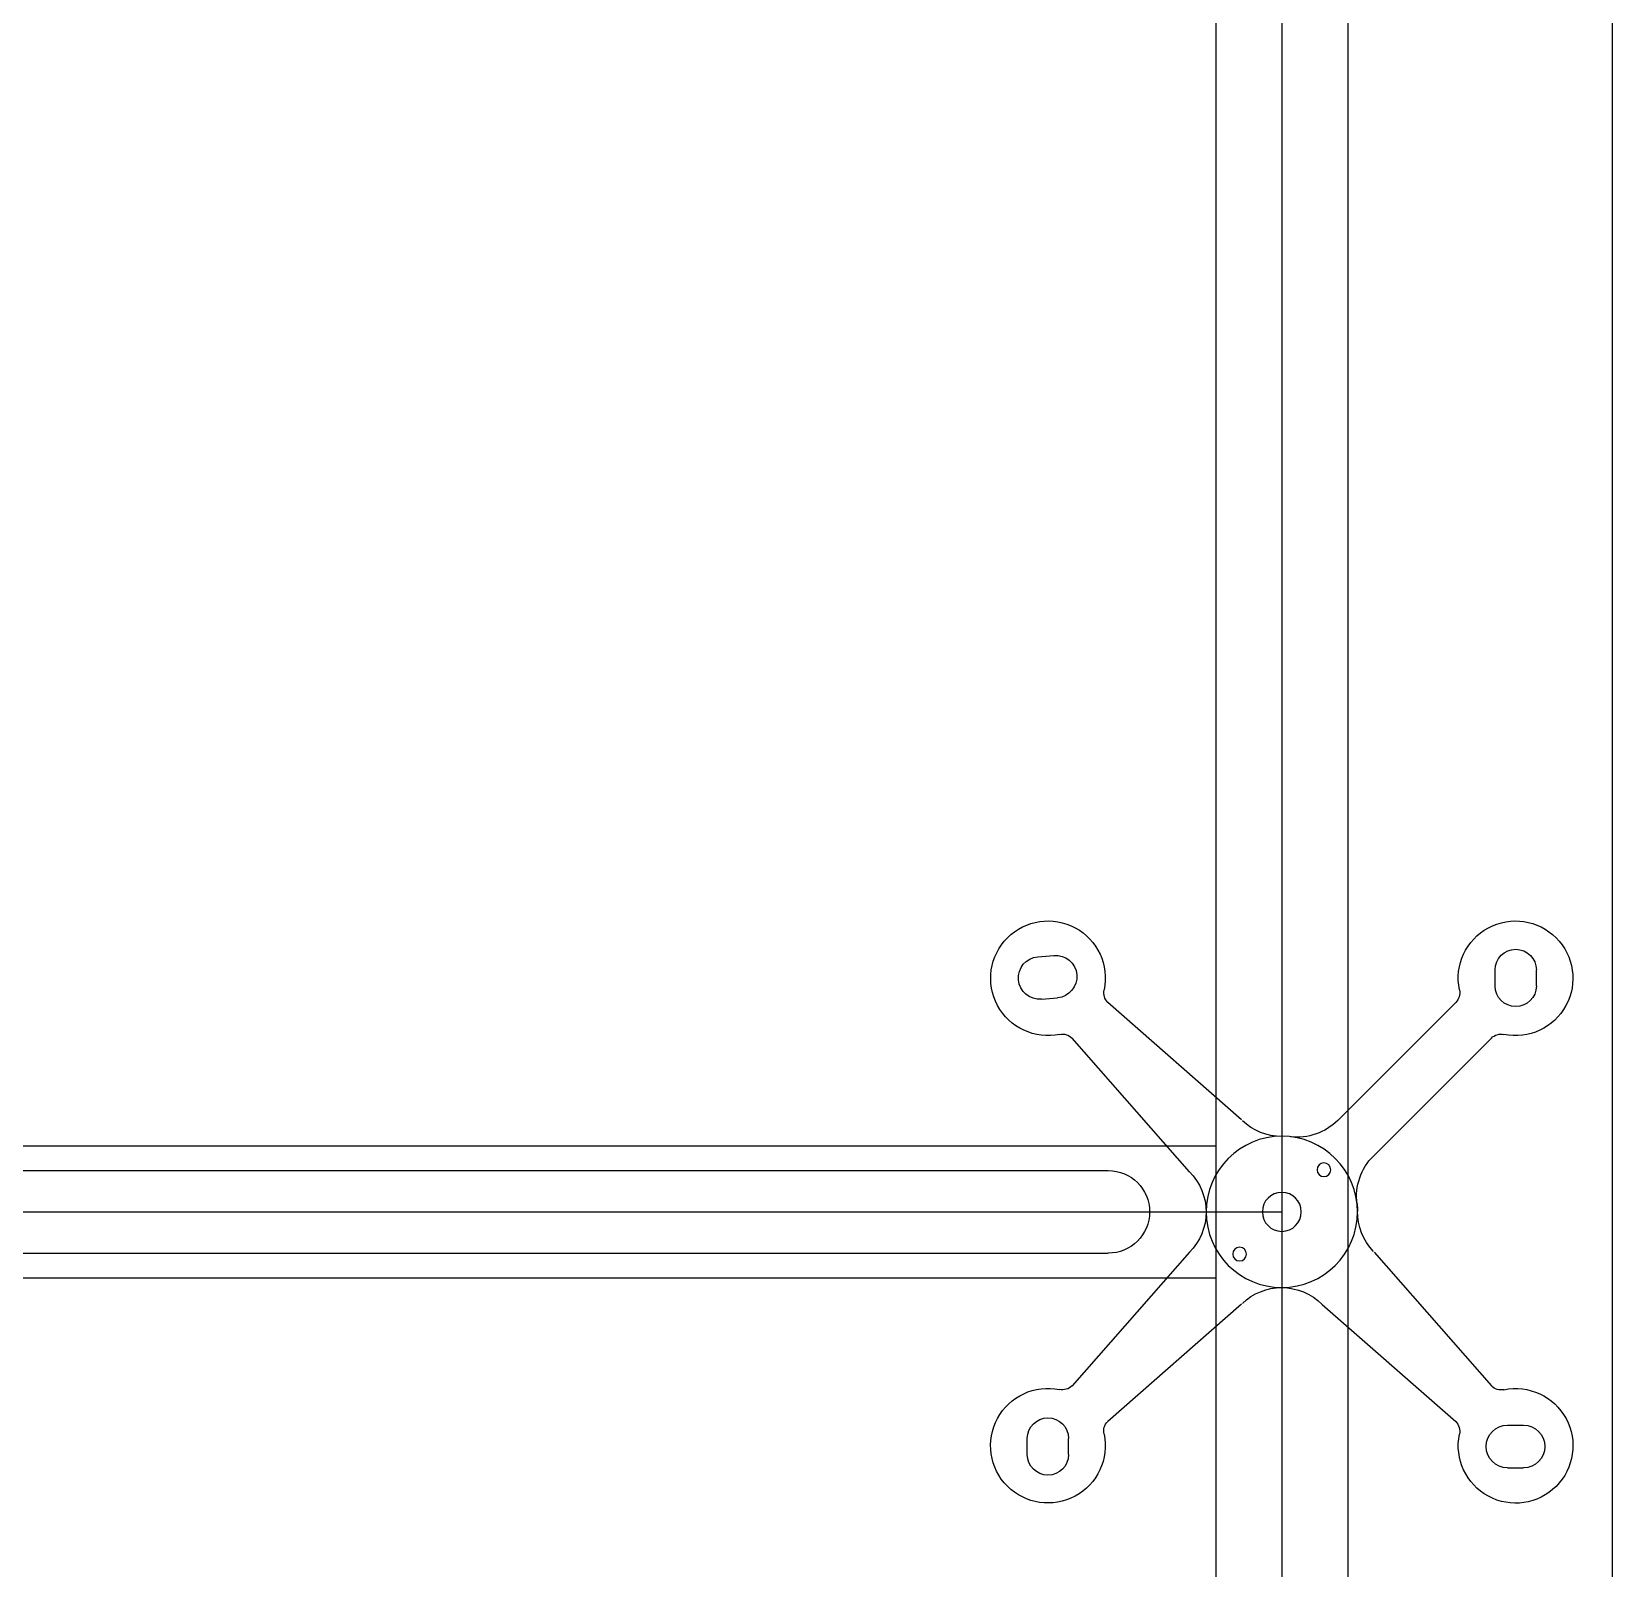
# Model space of a CAD drawing. Header units: inches. Extents: x 21 to 32698, y 13 to 3712.
# Drawn here: x 12906.1 to 13001.8, y 1655.5 to 1748.5 of the extents above; entities that cross this region are included whole.
import ezdxf

# ---------------------------------------------------------------- set-up
doc = ezdxf.new("R2010")
doc.units = ezdxf.units.IN
doc.header["$MEASUREMENT"] = 0
for name, color, linetype, lineweight in [('Z_MİM_$AUDIT_BAD_LAYER1', 8, 'Continuous', 25), ('Z_MİM_-KM-WALL-PLASTER', 8, 'Continuous', 25), ('Z_MİM_CAM', 8, 'Continuous', 25), ('Z_MİM_drenaj levha', 8, 'Continuous', 25)]:
    doc.layers.add(name, color=color, linetype=linetype, lineweight=lineweight)

# ---------------------------------------------------------------- blocks, each defined once
blk = doc.blocks.new('BLK_MARKIZ_PL')
at = {"ltscale": 0.1}
for p, q in [((82.153, 0, -0.001), (82.153, -131.044, 0.001)), ((83.653, 0, -0.001), (83.653, -124.544, 0.001)), ((88.653, 0, -0.001), (88.653, -124.544, 0.001)), ((90.153, 0, -0.001), (90.153, -131.044, 0.001)), ((-199.846, -131.044, 0), (202.153, -131.044, 0.001)), ((-207.846, -139.044, 0), (210.153, -139.044, 0.001))]:
    blk.add_line(p, q, dxfattribs=at)
for centre, radius, start, end in [((72.02, -120.899, 0.001), 3.468, 348.27403, 281.76117), ((100.297, -120.891, 0.001), 3.468, 258.27403, 191.76117), ((72.003, -120.391, 0.001), 1.289, 355.0806, 175.0806), ((99.862, -120.894, 0.001), 1.248, 90.0176, 270.0176), ((100.834, -120.894, 0.001), 1.248, 270.0176, 90.0176), ((71.919, -121.358, 0.001), 1.289, 175.0806, 355.0806), ((76.23, -121.773, 0.001), 0.832, 168.27403, 225.0176), ((96.088, -121.767, 0.001), 0.832, 315.0176, 11.76117), ((72.897, -125.108, 0.001), 0.832, 45.0176, 101.76117), ((99.423, -125.101, 0.001), 0.832, 78.27403, 135.0176), ((86.18, -126.998, 0.001), 3.468, 225.0176, 269.86399), ((86.142, -126.998, 0.001), 3.468, 270.17121, 315.0176), ((78.128, -135.056, 0.001), 3.468, 0.19282, 43.71153), ((94.199, -135.052, 0.001), 3.468, 136.32367, 179.84238), ((78.163, -135.975, 0.001), 3.468, 315.0176, 6.65109), ((94.199, -135.032, 0.001), 3.468, 180.17121, 225.0176), ((85.227, -143.035, 0.001), 3.468, 82.85881, 135.0176), ((86.089, -136.153, 0.001), 3.468, 262.85881, 270.46678), ((86.145, -143.089, 0.001), 3.468, 46.32367, 90.46678), ((72.02, -149.186, 0.001), 3.468, 78.27403, 11.76117), ((72.894, -144.976, 0.001), 0.832, 258.27403, 315.0176), ((100.306, -149.188, 0.001), 3.468, 168.27403, 101.76117), ((99.43, -144.978, 0.001), 0.832, 225.0176, 281.76117), ((71.514, -149.197, 0.001), 1.248, 90.0176, 270.0176), ((72.486, -149.197, 0.001), 1.248, 270.0176, 90.0176), ((76.229, -148.31, 0.001), 0.832, 135.0176, 191.76117), ((96.096, -148.314, 0.001), 0.832, 348.27403, 45.0176), ((100.347, -148.7, 0.001), 1.289, 0.0176, 180.0176), ((100.347, -149.671, 0.001), 1.289, 180.0176, 0.0176)]:
    blk.add_arc(centre, radius, start, end)
at = {"layer": 'Z_MİM_$AUDIT_BAD_LAYER1'}
for p, q in [((86.153, 0, -0.001), (86.153, -135.044, 0.001)), ((70.718, -120.281, 0.001), (70.635, -121.248, 0.001)), ((73.287, -120.502, 0.001), (73.204, -121.469, 0.001)), ((100.833, -119.646, 0.001), (99.862, -119.646, 0.001)), ((83.728, -129.45, 0.001), (75.642, -122.361, 0.001)), ((88.594, -129.45, 0.001), (96.676, -122.356, 0.001)), ((100.834, -122.142, 0.001), (99.863, -122.143, 0.001)), ((80.579, -132.602, 0.001), (73.485, -124.52, 0.001)), ((91.746, -132.599, 0.001), (98.835, -124.513, 0.001)), ((-203.846, -135.044, 0), (206.153, -135.044, 0.001)), ((91.747, -137.485, 0.001), (98.841, -145.567, 0.001)), ((73.482, -145.564, 0.001), (80.615, -138.427, 0.001)), ((75.641, -147.721, 0.001), (82.774, -140.584, 0.001)), ((88.598, -140.636, 0.001), (96.684, -147.725, 0.001)), ((72.485, -147.949, 0.001), (71.514, -147.949, 0.001)), ((72.485, -147.949, 0.001), (71.514, -147.949, 0.001)), ((72.485, -147.949, 0.001), (72.485, -147.949, 0.001)), ((99.058, -148.7, 0.001), (99.058, -149.671, 0.001)), ((101.636, -148.699, 0.001), (101.636, -149.67, 0.001)), ((72.486, -150.445, 0.001), (71.515, -150.446, 0.001))]:
    blk.add_line(p, q, dxfattribs=at)
for centre, radius in [((86.153, -135.044, 0.001), 4.577), ((88.703, -132.493, 0.001), 0.416), ((86.153, -135.044, 0.001), 1.179), ((83.604, -137.595, 0.001), 0.416)]:
    blk.add_circle(centre, radius, dxfattribs=at)
at = {"layer": 'Z_MİM_CAM'}
blk.add_line((226.153, -155.044, 0.001), (-223.846, -155.044, 0), dxfattribs=at)
at = {"layer": 'Z_MİM_drenaj levha'}
blk.add_arc((86.153, -124.544, 0.001), 2.5, 180, 0, dxfattribs=at)

msp = doc.modelspace()

# ---------------------------------------------------------------- block references
at = {"layer": 'Z_MİM_-KM-WALL-PLASTER', "ltscale": 1.5, "xscale": -1, "rotation": 89.99999999999991}
msp.add_blockref('BLK_MARKIZ_PL', (12846.714, 1763.237), dxfattribs=at)

doc.saveas('drawing.dxf')
